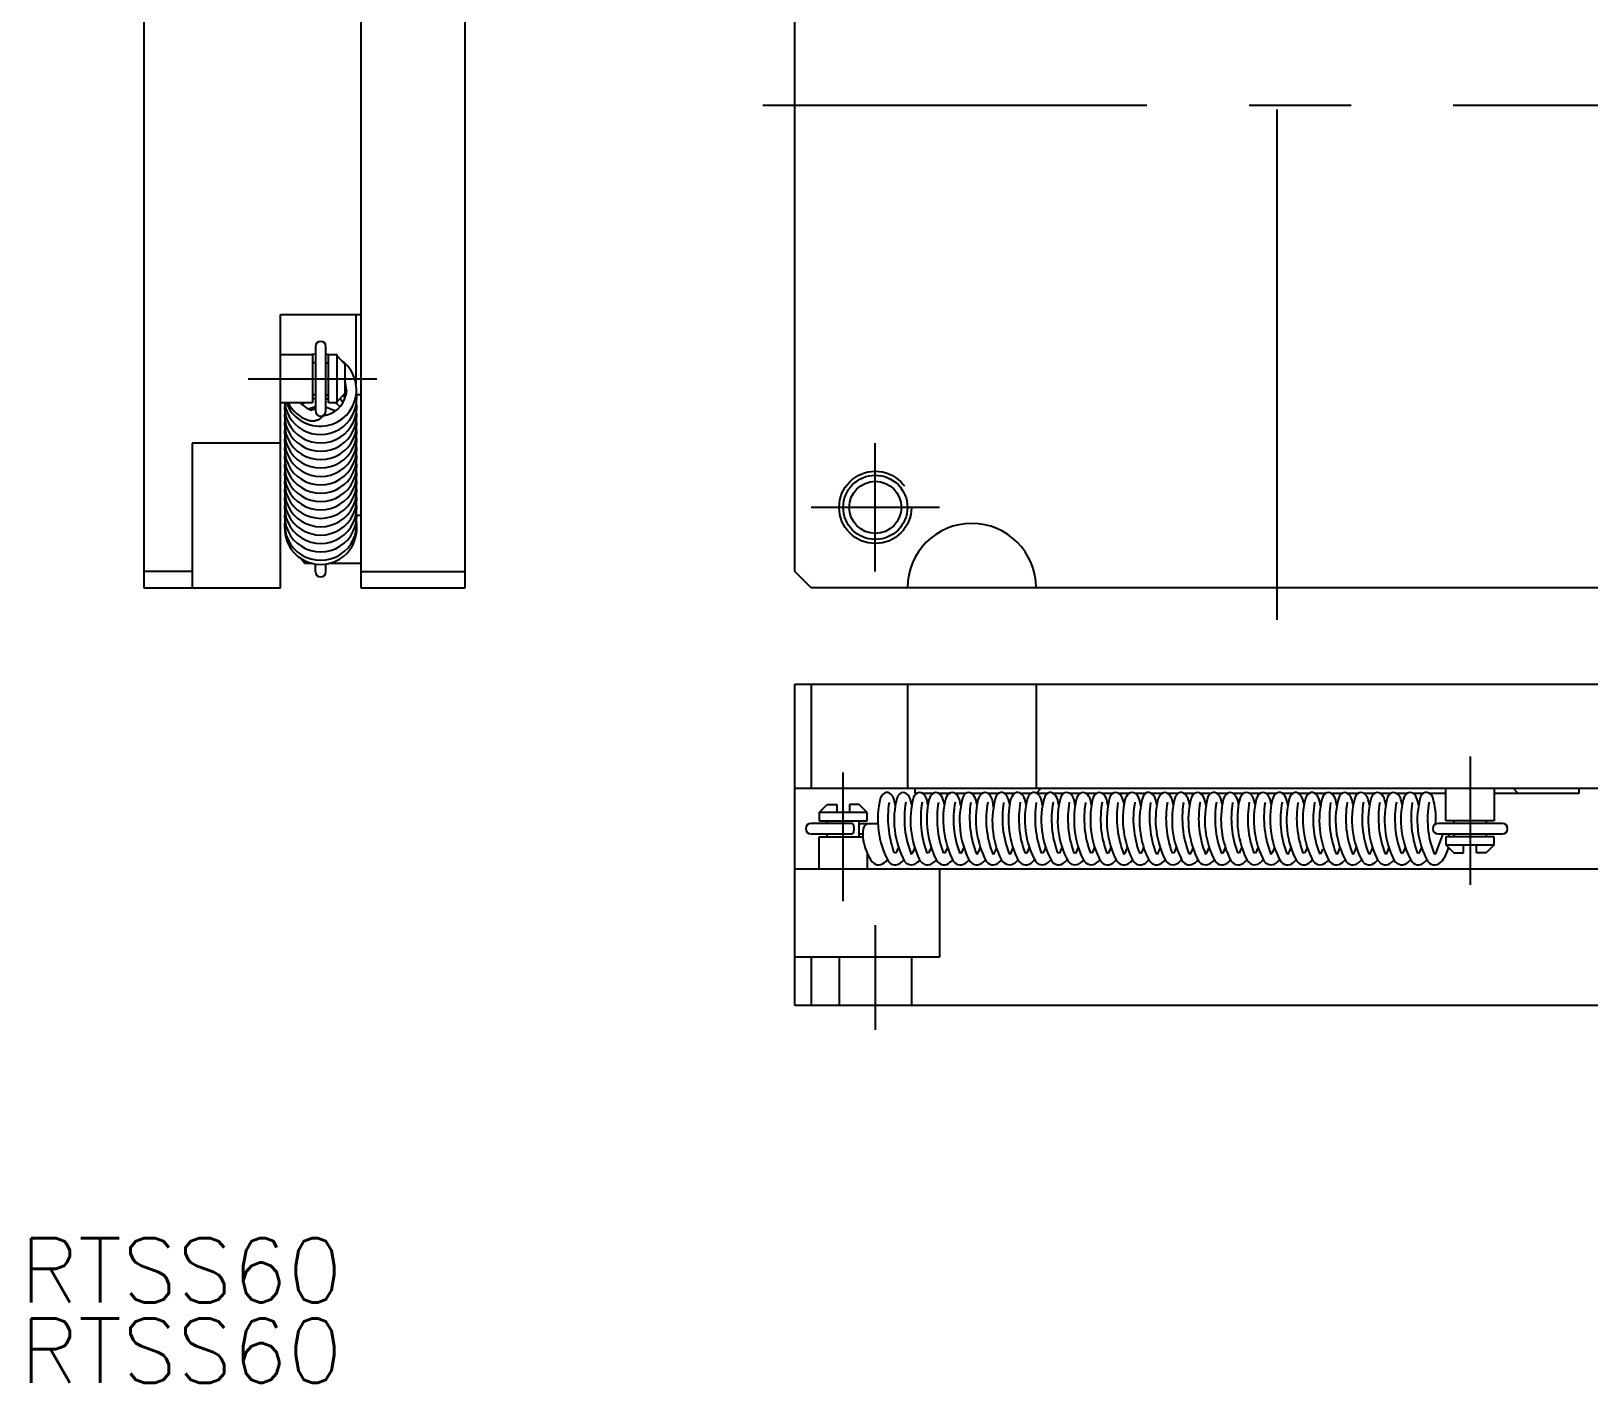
# Model space of a CAD drawing. Extents: x 1 to 277, y 0 to 162.
# Drawn here: x 0.7 to 97.6, y 0 to 84.1 of the extents above; entities that cross this region are included whole.
import ezdxf

# ---------------------------------------------------------------- set-up
doc = ezdxf.new("R2010")
doc.units = 0
doc.linetypes.add('CENTER', pattern=[50.8, 31.75, -6.35, 6.35, -6.35])
doc.linetypes.add('DASHED', pattern=[19.05, 12.7, -6.35])
doc.layers.get('0').update_dxf_attribs({"linetype": 'CONTINUOUS'})
doc.layers.add('CENTER', color=1, linetype='CENTER')
doc.styles.get("Standard").update_dxf_attribs({"font": 'txt.shx', "height": 3, "bigfont": 'bigfont.shx'})

# ---------------------------------------------------------------- blocks, each defined once
blk = doc.blocks.new('*U18')
at = {"color": 7, "linetype": 'CONTINUOUS'}
blk.add_text('RTSS60', height=4, dxfattribs=at).set_placement((0, 5))
blk = doc.blocks.new('*U19')
at = {"color": 7, "linetype": 'CONTINUOUS'}
blk.add_text('RTSS60', height=4, dxfattribs=at).set_placement((0, 0))

msp = doc.modelspace()

# ---------------------------------------------------------------- linework, layer by layer
at = {"color": 7, "linetype": 'CONTINUOUS'}
for p, q in [((7.693, 116.462), (7.693, 49.462)), ((21.193, 116.462), (21.193, 49.462)), ((48.204, 50.462), (48.204, 115.462)), ((27.693, 49.462), (27.693, 109.462)), ((16.193, 49.462), (16.193, 66.462)), ((16.193, 66.462), (21.193, 66.462)), ((20.893, 66.462), (20.893, 62.143)), ((16.193, 63.962), (18.193, 63.962)), ((18.191, 63.971), (18.148, 63.962)), ((18.371, 64), (18.191, 63.971)), ((18.193, 63.962), (18.193, 60.962)), ((18.372, 64.462), (18.372, 60.462)), ((19.022, 60.462), (19.022, 64.462)), ((19.193, 63.954), (19.022, 63.988)), ((19.193, 63.962), (19.693, 63.962)), ((19.193, 60.962), (19.193, 63.962)), ((19.693, 63.962), (19.693, 60.962)), ((18.372, 63.462), (18.193, 63.462)), ((19.022, 63.462), (19.193, 63.462)), ((19.693, 63.907), (20.193, 63.378)), ((20.193, 63.378), (20.193, 61.545)), ((18.372, 61.462), (18.193, 61.462)), ((18.193, 61.217), (18.372, 61.258)), ((19.022, 61.462), (19.193, 61.462)), ((19.022, 61.242), (19.194, 61.193)), ((20.193, 61.545), (19.693, 61.016)), ((19.904, 61.238), (20.088, 60.98)), ((20.112, 61.458), (20.208, 61.24)), ((20.193, 61.8), (20.274, 61.506)), ((20.288, 61.595), (20.262, 61.432)), ((20.288, 61.595), (20.262, 61.432)), ((20.297, 61.761), (20.288, 61.595)), ((20.297, 61.761), (20.288, 61.595)), ((21.193, 61.462), (20.905, 61.462)), ((18.193, 60.962), (16.193, 60.962)), ((17.55, 60.848), (17.683, 60.962)), ((17.92, 60.588), (18.371, 60.737)), ((18.337, 60.568), (18.129, 60.5)), ((18.372, 60.665), (18.337, 60.568)), ((18.766, 60.075), (18.795, 60.104)), ((18.766, 60.075), (18.795, 60.104)), ((18.795, 60.104), (18.822, 60.135)), ((18.795, 60.104), (18.822, 60.135)), ((18.822, 60.135), (18.848, 60.166)), ((18.822, 60.135), (18.848, 60.166)), ((18.848, 60.166), (18.859, 60.18)), ((18.848, 60.166), (18.859, 60.18)), ((18.913, 60.22), (19.029, 60.197)), ((19.022, 60.72), (19.613, 60.458)), ((19.693, 60.962), (19.193, 60.962)), ((19.638, 60.962), (19.673, 60.935)), ((19.645, 60.962), (19.902, 60.719)), ((17.922, 59.888), (17.962, 59.876)), ((17.962, 59.876), (18.002, 59.866)), ((18.002, 59.866), (18.042, 59.857)), ((18.042, 59.857), (18.082, 59.851)), ((18.082, 59.851), (18.123, 59.847)), ((18.123, 59.847), (18.164, 59.845)), ((18.164, 59.845), (18.205, 59.845)), ((18.164, 59.845), (18.205, 59.845)), ((18.205, 59.845), (18.246, 59.847)), ((18.205, 59.845), (18.246, 59.847)), ((18.246, 59.847), (18.288, 59.851)), ((18.246, 59.847), (18.288, 59.851)), ((18.288, 59.851), (18.328, 59.857)), ((18.288, 59.851), (18.328, 59.857)), ((18.328, 59.857), (18.369, 59.865)), ((18.328, 59.857), (18.369, 59.865)), ((18.369, 59.865), (18.409, 59.875)), ((18.369, 59.865), (18.409, 59.875)), ((18.409, 59.875), (18.449, 59.886)), ((18.409, 59.875), (18.449, 59.886)), ((18.449, 59.886), (18.488, 59.9)), ((18.449, 59.886), (18.488, 59.9)), ((18.488, 59.9), (18.526, 59.916)), ((18.488, 59.9), (18.526, 59.916)), ((18.526, 59.916), (18.563, 59.934)), ((18.526, 59.916), (18.563, 59.934)), ((18.563, 59.934), (18.6, 59.953)), ((18.563, 59.934), (18.6, 59.953)), ((18.6, 59.953), (18.635, 59.974)), ((18.6, 59.953), (18.635, 59.974)), ((18.635, 59.974), (18.67, 59.997)), ((18.635, 59.974), (18.67, 59.997)), ((18.67, 59.997), (18.703, 60.021)), ((18.67, 59.997), (18.703, 60.021)), ((18.703, 60.021), (18.735, 60.048)), ((18.703, 60.021), (18.735, 60.048)), ((18.735, 60.048), (18.766, 60.075)), ((18.735, 60.048), (18.766, 60.075)), ((16.193, 58.462), (10.693, 58.462)), ((10.693, 58.462), (10.693, 49.462)), ((16.193, 54.462), (16.193, 58.462)), ((21.193, 53.962), (20.946, 53.962)), ((10.693, 50.462), (7.693, 50.462)), ((17.693, 51.016), (17.499, 51.219)), ((17.693, 50.962), (17.693, 51.119)), ((18.193, 50.962), (17.693, 50.962)), ((18.372, 50.46), (18.372, 50.925)), ((19.022, 50.46), (19.022, 50.929)), ((21.193, 50.962), (19.197, 50.962)), ((21.193, 50.462), (27.693, 50.462)), ((49.204, 49.462), (48.204, 50.462)), ((7.693, 49.462), (16.193, 49.462)), ((21.193, 49.462), (27.693, 49.462)), ((107.204, 49.462), (49.204, 49.462)), ((48.204, 43.47), (108.204, 43.47)), ((48.204, 23.47), (48.204, 43.47)), ((49.204, 43.47), (49.204, 36.97)), ((55.204, 43.47), (55.204, 36.97)), ((63.204, 43.47), (63.204, 36.97)), ((108.204, 36.97), (48.204, 36.97)), ((55.687, 36.67), (55.687, 36.97)), ((63.504, 36.97), (63.222, 36.689)), ((88.704, 34.97), (88.704, 36.97)), ((91.704, 36.97), (91.704, 34.97)), ((93.204, 36.67), (92.904, 36.97)), ((96.966, 36.97), (96.966, 36.67)), ((49.704, 35.47), (50.204, 35.97)), ((50.204, 35.97), (50.804, 35.97)), ((50.804, 35.97), (50.804, 35.47)), ((52.204, 35.97), (51.604, 35.97)), ((51.604, 35.97), (51.604, 35.47)), ((52.704, 35.47), (52.204, 35.97)), ((53.585, 36.492), (53.533, 36.389)), ((53.666, 36.603), (53.585, 36.492)), ((53.766, 36.682), (53.666, 36.603)), ((53.876, 36.719), (53.766, 36.682)), ((53.977, 36.718), (53.876, 36.719)), ((54.092, 36.678), (53.977, 36.718)), ((54.193, 36.603), (54.092, 36.678)), ((54.268, 36.513), (54.193, 36.603)), ((54.334, 36.389), (54.268, 36.513)), ((54.372, 36.288), (54.334, 36.389)), ((54.405, 36.169), (54.372, 36.288)), ((54.451, 35.945), (54.405, 36.169)), ((54.629, 36.543), (54.553, 36.413)), ((54.729, 36.647), (54.629, 36.543)), ((54.818, 36.699), (54.729, 36.647)), ((54.92, 36.722), (54.818, 36.699)), ((55.021, 36.711), (54.92, 36.722)), ((55.128, 36.664), (55.021, 36.711)), ((55.229, 36.582), (55.128, 36.664)), ((55.315, 36.466), (55.229, 36.582)), ((55.368, 36.354), (55.315, 36.466)), ((55.403, 36.249), (55.368, 36.354)), ((55.434, 36.126), (55.403, 36.249)), ((55.472, 35.929), (55.434, 36.126)), ((55.65, 36.547), (55.58, 36.429)), ((55.744, 36.645), (55.65, 36.547)), ((55.788, 36.67), (55.687, 36.67)), ((55.843, 36.702), (55.744, 36.645)), ((55.952, 36.722), (55.843, 36.702)), ((56.067, 36.703), (55.952, 36.722)), ((56.176, 36.647), (56.067, 36.703)), ((56.802, 36.67), (56.131, 36.67)), ((56.266, 36.562), (56.176, 36.647)), ((56.325, 36.478), (56.266, 36.562)), ((56.59, 36.411), (56.538, 36.275)), ((56.642, 36.508), (56.59, 36.411)), ((56.719, 36.607), (56.642, 36.508)), ((56.82, 36.683), (56.719, 36.607)), ((56.953, 36.722), (56.82, 36.683)), ((57.066, 36.709), (56.953, 36.722)), ((57.16, 36.668), (57.066, 36.709)), ((57.822, 36.67), (57.154, 36.67)), ((57.255, 36.593), (57.16, 36.668)), ((57.328, 36.502), (57.255, 36.593)), ((57.39, 36.384), (57.328, 36.502)), ((57.435, 36.254), (57.39, 36.384)), ((57.466, 36.135), (57.435, 36.254)), ((57.5, 35.963), (57.466, 36.135)), ((57.641, 36.485), (57.582, 36.364)), ((57.701, 36.57), (57.641, 36.485)), ((57.779, 36.645), (57.701, 36.57)), ((57.876, 36.701), (57.779, 36.645)), ((57.978, 36.722), (57.876, 36.701)), ((58.086, 36.708), (57.978, 36.722)), ((58.196, 36.656), (58.086, 36.708)), ((58.838, 36.67), (58.167, 36.67)), ((58.292, 36.571), (58.196, 36.656)), ((58.36, 36.476), (58.292, 36.571)), ((58.408, 36.38), (58.36, 36.476)), ((58.456, 36.241), (58.408, 36.38)), ((58.488, 36.111), (58.456, 36.241)), ((58.528, 35.897), (58.488, 36.111)), ((58.721, 36.566), (58.664, 36.477)), ((58.818, 36.66), (58.721, 36.566)), ((58.915, 36.709), (58.818, 36.66)), ((59.024, 36.722), (58.915, 36.709)), ((59.13, 36.699), (59.024, 36.722)), ((59.236, 36.64), (59.13, 36.699)), ((59.858, 36.67), (59.182, 36.67)), ((59.314, 36.565), (59.236, 36.64)), ((59.383, 36.463), (59.314, 36.565)), ((59.639, 36.417), (59.582, 36.269)), ((59.707, 36.531), (59.639, 36.417)), ((59.784, 36.618), (59.707, 36.531)), ((59.88, 36.686), (59.784, 36.618)), ((59.999, 36.721), (59.88, 36.686)), ((60.114, 36.71), (59.999, 36.721)), ((60.22, 36.663), (60.114, 36.71)), ((60.872, 36.67), (60.203, 36.67)), ((60.315, 36.584), (60.22, 36.663)), ((60.398, 36.471), (60.315, 36.584)), ((60.803, 36.62), (60.719, 36.515)), ((60.897, 36.688), (60.803, 36.62)), ((61.004, 36.721), (60.897, 36.688)), ((61.117, 36.714), (61.004, 36.721)), ((61.214, 36.676), (61.117, 36.714)), ((61.301, 36.611), (61.214, 36.676)), ((61.89, 36.67), (61.221, 36.67)), ((61.378, 36.523), (61.301, 36.611)), ((61.447, 36.402), (61.378, 36.523)), ((61.494, 36.281), (61.447, 36.402)), ((61.532, 36.142), (61.494, 36.281)), ((61.563, 35.991), (61.532, 36.142)), ((61.696, 36.457), (61.621, 36.28)), ((61.767, 36.564), (61.696, 36.457)), ((61.871, 36.662), (61.767, 36.564)), ((61.986, 36.714), (61.871, 36.662)), ((62.092, 36.721), (61.986, 36.714)), ((62.194, 36.693), (62.092, 36.721)), ((62.3, 36.627), (62.194, 36.693)), ((62.906, 36.67), (62.23, 36.67)), ((62.38, 36.546), (62.3, 36.627)), ((62.44, 36.455), (62.38, 36.546)), ((62.503, 36.312), (62.44, 36.455)), ((62.545, 36.164), (62.503, 36.312)), ((62.587, 35.956), (62.545, 36.164)), ((62.74, 36.494), (62.676, 36.363)), ((62.801, 36.581), (62.74, 36.494)), ((62.887, 36.662), (62.801, 36.581)), ((63, 36.714), (62.887, 36.662)), ((63.101, 36.721), (63, 36.714)), ((63.203, 36.697), (63.101, 36.721)), ((63.293, 36.648), (63.203, 36.697)), ((63.919, 36.67), (63.252, 36.67)), ((63.386, 36.561), (63.293, 36.648)), ((63.45, 36.467), (63.386, 36.561)), ((63.497, 36.368), (63.45, 36.467)), ((63.538, 36.249), (63.497, 36.368)), ((63.572, 36.114), (63.538, 36.249)), ((63.609, 35.922), (63.572, 36.114)), ((63.827, 36.597), (63.742, 36.48)), ((63.929, 36.678), (63.827, 36.597)), ((64.035, 36.717), (63.929, 36.678)), ((64.152, 36.716), (64.035, 36.717)), ((64.269, 36.671), (64.152, 36.716)), ((64.259, 36.102), (64.256, 36.12)), ((64.357, 36.607), (64.269, 36.671)), ((64.94, 36.67), (64.271, 36.67)), ((64.433, 36.522), (64.357, 36.607)), ((64.501, 36.406), (64.433, 36.522)), ((64.553, 36.263), (64.501, 36.406)), ((64.587, 36.13), (64.553, 36.263)), ((64.627, 35.927), (64.587, 36.13)), ((64.817, 36.565), (64.747, 36.455)), ((64.904, 36.651), (64.817, 36.565)), ((65.002, 36.704), (64.904, 36.651)), ((65.102, 36.722), (65.002, 36.704)), ((65.206, 36.708), (65.102, 36.722)), ((65.317, 36.655), (65.206, 36.708)), ((65.961, 36.67), (65.285, 36.67)), ((65.414, 36.569), (65.317, 36.655)), ((65.487, 36.464), (65.414, 36.569)), ((65.803, 36.52), (65.748, 36.42)), ((65.896, 36.629), (65.803, 36.52)), ((66.006, 36.699), (65.896, 36.629)), ((66.113, 36.722), (66.006, 36.699)), ((66.227, 36.706), (66.113, 36.722)), ((66.329, 36.658), (66.227, 36.706)), ((66.979, 36.67), (66.303, 36.67)), ((66.415, 36.588), (66.329, 36.658)), ((66.495, 36.483), (66.415, 36.588)), ((66.542, 36.389), (66.495, 36.483)), ((66.581, 36.281), (66.542, 36.389)), ((66.612, 36.169), (66.581, 36.281)), ((66.658, 35.942), (66.612, 36.169)), ((66.823, 36.53), (66.764, 36.427)), ((66.904, 36.622), (66.823, 36.53)), ((67.02, 36.697), (66.904, 36.622)), ((67.118, 36.721), (67.02, 36.697)), ((67.239, 36.708), (67.118, 36.721)), ((67.344, 36.66), (67.239, 36.708)), ((67.994, 36.67), (67.322, 36.67)), ((67.434, 36.585), (67.344, 36.66)), ((67.496, 36.506), (67.434, 36.585)), ((67.562, 36.379), (67.496, 36.506)), ((67.6, 36.274), (67.562, 36.379)), ((67.637, 36.134), (67.6, 36.274)), ((67.681, 35.907), (67.637, 36.134)), ((67.876, 36.566), (67.804, 36.45)), ((67.947, 36.642), (67.876, 36.566)), ((68.04, 36.698), (67.947, 36.642)), ((68.14, 36.722), (68.04, 36.698)), ((68.249, 36.71), (68.14, 36.722)), ((68.344, 36.67), (68.249, 36.71)), ((69.014, 36.67), (68.344, 36.67)), ((68.443, 36.593), (68.344, 36.67)), ((68.514, 36.502), (68.443, 36.593)), ((68.569, 36.4), (68.514, 36.502)), ((68.612, 36.286), (68.569, 36.4)), ((68.647, 36.163), (68.612, 36.286)), ((68.683, 35.99), (68.647, 36.163)), ((68.777, 36.382), (68.737, 36.272)), ((68.824, 36.475), (68.777, 36.382)), ((68.891, 36.57), (68.824, 36.475)), ((68.964, 36.641), (68.891, 36.57)), ((69.063, 36.699), (68.964, 36.641)), ((69.185, 36.721), (69.063, 36.699)), ((69.286, 36.704), (69.185, 36.721)), ((69.382, 36.658), (69.286, 36.704)), ((70.022, 36.67), (69.356, 36.67)), ((69.466, 36.588), (69.382, 36.658)), ((69.541, 36.49), (69.466, 36.588)), ((69.592, 36.39), (69.541, 36.49)), ((69.635, 36.273), (69.592, 36.39)), ((69.673, 36.128), (69.635, 36.273)), ((69.719, 35.891), (69.673, 36.128)), ((69.935, 36.598), (69.864, 36.5)), ((70.029, 36.676), (69.935, 36.598)), ((70.125, 36.715), (70.029, 36.676)), ((70.237, 36.719), (70.125, 36.715)), ((70.336, 36.691), (70.237, 36.719)), ((70.434, 36.63), (70.336, 36.691)), ((71.048, 36.67), (70.37, 36.67)), ((70.518, 36.543), (70.434, 36.63)), ((70.587, 36.432), (70.518, 36.543)), ((70.635, 36.317), (70.587, 36.432)), ((70.675, 36.185), (70.635, 36.317)), ((70.719, 35.982), (70.675, 36.185)), ((70.835, 36.43), (70.785, 36.31)), ((70.91, 36.551), (70.835, 36.43)), ((71.004, 36.646), (70.91, 36.551)), ((71.115, 36.707), (71.004, 36.646)), ((71.238, 36.721), (71.115, 36.707)), ((71.34, 36.696), (71.238, 36.721)), ((71.433, 36.643), (71.34, 36.696)), ((72.057, 36.67), (71.386, 36.67)), ((71.518, 36.565), (71.433, 36.643)), ((71.595, 36.453), (71.518, 36.565)), ((71.645, 36.345), (71.595, 36.453)), ((71.68, 36.237), (71.645, 36.345)), ((71.709, 36.119), (71.68, 36.237)), ((71.742, 35.946), (71.709, 36.119)), ((71.905, 36.513), (71.838, 36.383)), ((71.976, 36.605), (71.905, 36.513)), ((72.064, 36.676), (71.976, 36.605)), ((72.16, 36.715), (72.064, 36.676)), ((72.276, 36.719), (72.16, 36.715)), ((72.387, 36.684), (72.276, 36.719)), ((72.371, 36.049), (72.367, 36.098)), ((72.479, 36.623), (72.387, 36.684)), ((73.072, 36.67), (72.408, 36.67)), ((72.549, 36.549), (72.479, 36.623)), ((72.615, 36.446), (72.549, 36.549)), ((72.89, 36.469), (72.845, 36.378)), ((72.966, 36.58), (72.89, 36.469)), ((73.066, 36.667), (72.966, 36.58)), ((73.169, 36.713), (73.066, 36.667)), ((73.284, 36.719), (73.169, 36.713)), ((73.384, 36.691), (73.284, 36.719)), ((73.485, 36.629), (73.384, 36.691)), ((74.093, 36.67), (73.418, 36.67)), ((73.557, 36.559), (73.485, 36.629)), ((73.626, 36.46), (73.557, 36.559)), ((73.691, 36.312), (73.626, 36.46)), ((73.734, 36.161), (73.691, 36.312)), ((73.78, 35.934), (73.734, 36.161)), ((73.964, 36.556), (73.896, 36.446)), ((74.039, 36.635), (73.964, 36.556)), ((74.124, 36.69), (74.039, 36.635)), ((74.231, 36.721), (74.124, 36.69)), ((74.334, 36.715), (74.231, 36.721)), ((74.433, 36.678), (74.334, 36.715)), ((74.532, 36.607), (74.433, 36.678)), ((75.111, 36.67), (74.444, 36.67)), ((74.602, 36.526), (74.532, 36.607)), ((74.673, 36.398), (74.602, 36.526)), ((74.715, 36.287), (74.673, 36.398)), ((74.751, 36.153), (74.715, 36.287)), ((74.788, 35.973), (74.751, 36.153)), ((74.903, 36.423), (74.853, 36.298)), ((74.959, 36.523), (74.903, 36.423)), ((75.042, 36.622), (74.959, 36.523)), ((75.134, 36.687), (75.042, 36.622)), ((75.24, 36.72), (75.134, 36.687)), ((75.356, 36.713), (75.24, 36.72)), ((75.455, 36.675), (75.356, 36.713)), ((75.538, 36.617), (75.455, 36.675)), ((76.129, 36.67), (75.462, 36.67)), ((75.619, 36.527), (75.538, 36.617)), ((75.682, 36.42), (75.619, 36.527)), ((75.728, 36.302), (75.682, 36.42)), ((75.768, 36.158), (75.728, 36.302)), ((75.806, 35.975), (75.768, 36.158)), ((75.927, 36.447), (75.881, 36.339)), ((76.006, 36.567), (75.927, 36.447)), ((76.096, 36.653), (76.006, 36.567)), ((76.188, 36.702), (76.096, 36.653)), ((76.289, 36.722), (76.188, 36.702)), ((76.404, 36.705), (76.289, 36.722)), ((76.505, 36.656), (76.404, 36.705)), ((77.151, 36.67), (76.475, 36.67)), ((76.589, 36.585), (76.505, 36.656)), ((76.66, 36.489), (76.589, 36.585)), ((76.724, 36.36), (76.66, 36.489)), ((76.761, 36.251), (76.724, 36.36)), ((76.793, 36.123), (76.761, 36.251)), ((76.826, 35.951), (76.793, 36.123)), ((76.959, 36.453), (76.901, 36.318)), ((77.025, 36.56), (76.959, 36.453)), ((77.097, 36.638), (77.025, 36.56)), ((77.205, 36.702), (77.097, 36.638)), ((77.317, 36.723), (77.205, 36.702)), ((77.418, 36.706), (77.317, 36.723)), ((77.521, 36.656), (77.418, 36.706)), ((78.167, 36.67), (77.492, 36.67)), ((77.605, 36.585), (77.521, 36.656)), ((77.688, 36.468), (77.605, 36.585)), ((77.947, 36.417), (77.904, 36.31)), ((78.005, 36.518), (77.947, 36.417)), ((78.087, 36.614), (78.005, 36.518)), ((78.19, 36.687), (78.087, 36.614)), ((78.287, 36.718), (78.19, 36.687)), ((78.406, 36.714), (78.287, 36.718)), ((78.509, 36.674), (78.406, 36.714)), ((78.611, 36.597), (78.509, 36.674)), ((79.18, 36.67), (78.514, 36.67)), ((78.681, 36.511), (78.611, 36.597)), ((78.736, 36.412), (78.681, 36.511)), ((78.781, 36.297), (78.736, 36.412)), ((78.82, 36.159), (78.781, 36.297)), ((78.865, 35.932), (78.82, 36.159)), ((79.021, 36.505), (78.967, 36.402)), ((79.098, 36.607), (79.021, 36.505)), ((79.198, 36.684), (79.098, 36.607)), ((79.304, 36.72), (79.198, 36.684)), ((79.41, 36.717), (79.304, 36.72)), ((79.52, 36.676), (79.41, 36.717)), ((79.604, 36.616), (79.52, 36.676)), ((80.195, 36.67), (79.529, 36.67)), ((79.686, 36.523), (79.604, 36.616)), ((79.742, 36.429), (79.686, 36.523)), ((79.797, 36.297), (79.742, 36.429)), ((79.84, 36.142), (79.797, 36.297)), ((79.876, 35.964), (79.84, 36.142)), ((80.007, 36.463), (79.962, 36.372)), ((80.088, 36.579), (80.007, 36.463)), ((80.188, 36.667), (80.088, 36.579)), ((80.297, 36.715), (80.188, 36.667)), ((80.421, 36.718), (80.297, 36.715)), ((80.521, 36.684), (80.421, 36.718)), ((80.619, 36.618), (80.521, 36.684)), ((81.21, 36.67), (80.542, 36.67)), ((80.696, 36.536), (80.619, 36.618)), ((80.759, 36.436), (80.696, 36.536)), ((80.818, 36.292), (80.759, 36.436)), ((80.859, 36.14), (80.818, 36.292)), ((80.905, 35.903), (80.859, 36.14)), ((81.106, 36.577), (81.036, 36.474)), ((81.202, 36.666), (81.106, 36.577)), ((81.294, 36.71), (81.202, 36.666)), ((81.41, 36.722), (81.294, 36.71)), ((81.517, 36.695), (81.41, 36.722)), ((81.608, 36.643), (81.517, 36.695)), ((82.226, 36.67), (81.56, 36.67)), ((81.686, 36.571), (81.608, 36.643)), ((81.757, 36.468), (81.686, 36.571)), ((81.805, 36.369), (81.757, 36.468)), ((81.846, 36.25), (81.805, 36.369)), ((81.878, 36.125), (81.846, 36.25)), ((81.921, 35.9), (81.878, 36.125)), ((82.142, 36.603), (82.073, 36.517)), ((82.219, 36.667), (82.142, 36.603)), ((82.323, 36.713), (82.219, 36.667)), ((82.437, 36.72), (82.323, 36.713)), ((82.538, 36.691), (82.437, 36.72)), ((82.64, 36.628), (82.538, 36.691)), ((83.25, 36.67), (82.572, 36.67)), ((82.712, 36.558), (82.64, 36.628)), ((82.781, 36.458), (82.712, 36.558)), ((82.834, 36.345), (82.781, 36.458)), ((82.868, 36.239), (82.834, 36.345)), ((82.895, 36.131), (82.868, 36.239)), ((82.934, 35.931), (82.895, 36.131)), ((83.121, 36.559), (83.052, 36.449)), ((83.196, 36.637), (83.121, 36.559)), ((83.3, 36.7), (83.196, 36.637)), ((83.407, 36.722), (83.3, 36.7)), ((83.513, 36.708), (83.407, 36.722)), ((83.613, 36.663), (83.513, 36.708)), ((84.264, 36.67), (83.597, 36.67)), ((83.707, 36.585), (83.613, 36.663)), ((83.776, 36.496), (83.707, 36.585)), ((83.838, 36.372), (83.776, 36.496)), ((83.875, 36.269), (83.838, 36.372)), ((83.907, 36.145), (83.875, 36.269)), ((83.948, 35.937), (83.907, 36.145)), ((84.108, 36.515), (84.046, 36.399)), ((84.195, 36.621), (84.108, 36.515)), ((84.288, 36.687), (84.195, 36.621)), ((84.418, 36.722), (84.288, 36.687)), ((84.533, 36.707), (84.418, 36.722)), ((84.64, 36.656), (84.533, 36.707)), ((85.282, 36.67), (84.61, 36.67)), ((84.738, 36.571), (84.64, 36.656)), ((84.805, 36.478), (84.738, 36.571)), ((84.852, 36.383), (84.805, 36.478)), ((84.889, 36.282), (84.852, 36.383)), ((84.919, 36.171), (84.889, 36.282)), ((84.966, 35.942), (84.919, 36.171)), ((85.138, 36.538), (85.07, 36.424)), ((85.232, 36.639), (85.138, 36.538)), ((85.319, 36.693), (85.232, 36.639)), ((85.424, 36.721), (85.319, 36.693)), ((85.535, 36.712), (85.424, 36.721)), ((85.635, 36.67), (85.535, 36.712)), ((86.305, 36.67), (85.635, 36.67)), ((85.733, 36.594), (85.635, 36.67)), ((85.802, 36.509), (85.733, 36.594)), ((85.869, 36.382), (85.802, 36.509)), ((85.906, 36.279), (85.869, 36.382)), ((85.939, 36.157), (85.906, 36.279)), ((85.979, 35.956), (85.939, 36.157)), ((86.112, 36.45), (86.054, 36.314)), ((86.178, 36.558), (86.112, 36.45)), ((86.25, 36.637), (86.178, 36.558)), ((86.359, 36.703), (86.25, 36.637)), ((86.472, 36.722), (86.359, 36.703)), ((86.574, 36.705), (86.472, 36.722)), ((86.678, 36.654), (86.574, 36.705)), ((87.314, 36.67), (86.645, 36.67)), ((86.761, 36.582), (86.678, 36.654)), ((86.826, 36.497), (86.761, 36.582)), ((86.879, 36.394), (86.826, 36.497)), ((86.92, 36.287), (86.879, 36.394)), ((86.954, 36.165), (86.92, 36.287)), ((87.003, 35.931), (86.954, 36.165)), ((87.209, 36.582), (87.129, 36.47)), ((87.317, 36.672), (87.209, 36.582)), ((87.419, 36.714), (87.317, 36.672)), ((87.534, 36.718), (87.419, 36.714)), ((87.637, 36.687), (87.534, 36.718)), ((87.742, 36.618), (87.637, 36.687)), ((88.704, 36.67), (87.662, 36.67)), ((87.823, 36.529), (87.742, 36.618)), ((87.879, 36.436), (87.823, 36.529)), ((96.966, 36.67), (91.704, 36.67)), ((52.704, 35.47), (49.704, 35.47)), ((49.704, 35.47), (49.704, 34.97)), ((49.704, 34.97), (52.704, 34.97)), ((50.204, 34.803), (50.204, 34.97)), ((52.204, 33.97), (52.204, 34.97)), ((52.704, 34.97), (52.704, 35.47)), ((91.704, 34.97), (88.704, 34.97)), ((89.204, 34.97), (89.204, 34.798)), ((91.204, 34.97), (91.204, 34.798)), ((51.785, 34.798), (49.204, 34.798)), ((49.204, 34.148), (51.785, 34.148)), ((49.704, 31.97), (49.704, 33.97)), ((49.704, 33.97), (52.442, 33.97)), ((50.204, 33.97), (50.204, 34.153)), ((51.77, 34.798), (51.778, 34.797)), ((51.778, 34.149), (51.77, 34.148)), ((51.778, 34.797), (51.785, 34.794)), ((51.785, 34.152), (51.778, 34.149)), ((51.785, 34.794), (51.792, 34.789)), ((51.792, 34.157), (51.785, 34.152)), ((51.792, 34.789), (51.799, 34.782)), ((51.799, 34.164), (51.792, 34.157)), ((51.799, 34.782), (51.806, 34.774)), ((51.806, 34.173), (51.799, 34.164)), ((51.806, 34.774), (51.812, 34.763)), ((51.812, 34.184), (51.806, 34.173)), ((51.812, 34.763), (51.818, 34.75)), ((51.818, 34.196), (51.812, 34.184)), ((51.818, 34.75), (51.824, 34.736)), ((51.824, 34.21), (51.818, 34.196)), ((51.824, 34.736), (51.83, 34.72)), ((51.83, 34.226), (51.824, 34.21)), ((51.83, 34.72), (51.835, 34.703)), ((51.835, 34.243), (51.83, 34.226)), ((51.835, 34.703), (51.84, 34.684)), ((51.84, 34.262), (51.835, 34.243)), ((51.84, 34.684), (51.845, 34.664)), ((51.845, 34.282), (51.84, 34.262)), ((51.845, 34.664), (51.849, 34.643)), ((51.849, 34.303), (51.845, 34.282)), ((51.849, 34.643), (51.852, 34.621)), ((51.852, 34.326), (51.849, 34.303)), ((51.852, 34.621), (51.855, 34.598)), ((51.855, 34.349), (51.852, 34.326)), ((51.855, 34.598), (51.858, 34.574)), ((51.858, 34.373), (51.855, 34.349)), ((51.858, 34.574), (51.86, 34.549)), ((51.86, 34.397), (51.858, 34.373)), ((51.86, 34.549), (51.861, 34.524)), ((51.861, 34.422), (51.86, 34.397)), ((51.861, 34.524), (51.862, 34.499)), ((51.862, 34.448), (51.861, 34.422)), ((51.862, 34.499), (51.862, 34.473)), ((51.862, 34.473), (51.862, 34.448)), ((52.204, 34.798), (53.359, 34.798)), ((52.204, 34.148), (52.438, 34.148)), ((52.494, 34.572), (52.454, 34.458)), ((52.548, 34.658), (52.494, 34.572)), ((52.628, 34.733), (52.548, 34.658)), ((52.727, 34.782), (52.628, 34.733)), ((52.836, 34.798), (52.727, 34.782)), ((88.518, 34.148), (88.122, 33.088)), ((92.217, 34.798), (88.217, 34.798)), ((88.217, 34.148), (92.217, 34.148)), ((91.704, 33.97), (88.704, 33.97)), ((88.704, 33.97), (88.704, 33.47)), ((89.204, 34.148), (89.204, 33.97)), ((91.204, 34.148), (91.204, 33.97)), ((91.704, 33.47), (91.704, 33.97)), ((54.474, 32.944), (54.367, 32.994)), ((54.526, 33.04), (54.474, 32.944)), ((54.571, 33.143), (54.526, 33.04)), ((54.64, 33.329), (54.571, 33.143)), ((55.501, 32.955), (55.444, 32.871)), ((55.55, 33.053), (55.501, 32.955)), ((55.591, 33.15), (55.55, 33.053)), ((55.649, 33.31), (55.591, 33.15)), ((56.516, 32.958), (56.413, 32.971)), ((56.563, 33.048), (56.516, 32.958)), ((56.61, 33.156), (56.563, 33.048)), ((56.671, 33.321), (56.61, 33.156)), ((57.529, 32.944), (57.423, 32.981)), ((57.58, 33.043), (57.529, 32.944)), ((57.624, 33.148), (57.58, 33.043)), ((57.69, 33.327), (57.624, 33.148)), ((58.533, 32.929), (58.438, 32.985)), ((58.59, 33.032), (58.533, 32.929)), ((58.634, 33.131), (58.59, 33.032)), ((58.707, 33.324), (58.634, 33.131)), ((59.569, 32.954), (59.512, 32.87)), ((59.619, 33.051), (59.569, 32.954)), ((59.662, 33.154), (59.619, 33.051)), ((59.727, 33.334), (59.662, 33.154)), ((60.554, 32.873), (60.485, 32.961)), ((60.608, 32.972), (60.554, 32.873)), ((60.66, 33.088), (60.608, 32.972)), ((60.736, 33.291), (60.66, 33.088)), ((61.575, 32.872), (61.509, 32.955)), ((61.629, 32.971), (61.575, 32.872)), ((61.681, 33.087), (61.629, 32.971)), ((61.761, 33.301), (61.681, 33.087)), ((62.62, 32.953), (62.518, 32.959)), ((62.665, 33.043), (62.62, 32.953)), ((62.713, 33.158), (62.665, 33.043)), ((62.776, 33.33), (62.713, 33.158)), ((63.626, 32.942), (63.53, 32.977)), ((63.682, 33.044), (63.626, 32.942)), ((63.725, 33.142), (63.682, 33.044)), ((63.797, 33.335), (63.725, 33.142)), ((64.653, 32.952), (64.542, 32.979)), ((64.705, 33.055), (64.653, 32.952)), ((64.746, 33.152), (64.705, 33.055)), ((64.812, 33.333), (64.746, 33.152)), ((65.651, 32.927), (65.563, 32.978)), ((65.705, 33.022), (65.651, 32.927)), ((65.75, 33.122), (65.705, 33.022)), ((65.827, 33.325), (65.75, 33.122)), ((66.683, 32.945), (66.576, 32.982)), ((66.734, 33.044), (66.683, 32.945)), ((66.779, 33.149), (66.734, 33.044)), ((66.844, 33.327), (66.779, 33.149)), ((67.686, 32.928), (67.589, 32.99)), ((67.74, 33.026), (67.686, 32.928)), ((67.79, 33.135), (67.74, 33.026)), ((67.86, 33.321), (67.79, 33.135)), ((68.722, 32.954), (68.665, 32.87)), ((68.772, 33.051), (68.722, 32.954)), ((68.816, 33.154), (68.772, 33.051)), ((68.879, 33.327), (68.816, 33.154)), ((69.727, 32.935), (69.633, 32.971)), ((69.78, 33.036), (69.727, 32.935)), ((69.827, 33.143), (69.78, 33.036)), ((69.892, 33.317), (69.827, 33.143)), ((70.729, 32.872), (70.663, 32.956)), ((70.783, 32.97), (70.729, 32.872)), ((70.835, 33.087), (70.783, 32.97)), ((70.919, 33.311), (70.835, 33.087)), ((71.773, 32.952), (71.666, 32.967)), ((71.818, 33.042), (71.773, 32.952)), ((71.867, 33.156), (71.818, 33.042)), ((71.929, 33.327), (71.867, 33.156)), ((72.764, 32.872), (72.693, 32.962)), ((72.82, 32.956), (72.763, 32.872)), ((72.869, 33.055), (72.82, 32.956)), ((72.91, 33.152), (72.869, 33.055)), ((72.96, 33.29), (72.91, 33.152)), ((73.81, 32.956), (73.753, 32.872)), ((73.859, 33.055), (73.81, 32.956)), ((73.899, 33.152), (73.859, 33.055)), ((73.966, 33.334), (73.899, 33.152)), ((74.811, 32.937), (74.715, 32.982)), ((74.86, 33.026), (74.811, 32.937)), ((74.906, 33.127), (74.86, 33.026)), ((74.978, 33.317), (74.906, 33.127)), ((75.838, 32.945), (75.731, 32.981)), ((75.889, 33.045), (75.838, 32.945)), ((75.933, 33.15), (75.889, 33.045)), ((75.998, 33.326), (75.933, 33.15)), ((76.85, 32.943), (76.751, 32.977)), ((76.899, 33.036), (76.85, 32.943)), ((76.946, 33.141), (76.899, 33.036)), ((77.017, 33.329), (76.946, 33.141)), ((77.877, 32.955), (77.82, 32.87)), ((77.927, 33.053), (77.877, 32.955)), ((77.97, 33.156), (77.927, 33.053)), ((78.034, 33.33), (77.97, 33.156)), ((78.861, 32.873), (78.792, 32.963)), ((78.916, 32.972), (78.861, 32.873)), ((78.968, 33.088), (78.916, 32.972)), ((79.052, 33.314), (78.968, 33.088)), ((79.906, 32.949), (79.805, 32.976)), ((79.955, 33.042), (79.906, 32.949)), ((79.999, 33.142), (79.955, 33.042)), ((80.067, 33.326), (79.999, 33.142)), ((80.883, 32.883), (80.822, 32.964)), ((80.937, 32.981), (80.883, 32.883)), ((80.989, 33.098), (80.937, 32.981)), ((81.03, 33.207), (80.989, 33.098)), ((81.917, 32.872), (81.848, 32.959)), ((81.971, 32.97), (81.917, 32.872)), ((82.023, 33.087), (81.971, 32.97)), ((82.109, 33.316), (82.023, 33.087)), ((82.965, 32.96), (82.906, 32.871)), ((83.015, 33.06), (82.965, 32.96)), ((83.056, 33.158), (83.015, 33.06)), ((83.12, 33.334), (83.056, 33.158)), ((83.941, 32.875), (83.882, 32.959)), ((83.996, 32.974), (83.941, 32.875)), ((84.048, 33.09), (83.996, 32.974)), ((84.132, 33.315), (84.048, 33.09)), ((84.967, 32.873), (84.899, 32.956)), ((85.021, 32.971), (84.967, 32.873)), ((85.073, 33.087), (85.021, 32.971)), ((85.153, 33.301), (85.073, 33.087)), ((85.995, 32.928), (85.895, 32.995)), ((86.049, 33.027), (85.995, 32.928)), ((86.101, 33.143), (86.049, 33.027)), ((86.171, 33.33), (86.101, 33.143)), ((87.012, 32.923), (86.917, 32.988)), ((87.069, 33.027), (87.012, 32.923)), ((87.111, 33.122), (87.069, 33.027)), ((87.185, 33.322), (87.111, 33.122)), ((88.016, 32.874), (87.948, 32.959)), ((88.07, 32.972), (88.016, 32.874)), ((88.122, 33.088), (88.07, 32.972)), ((88.704, 33.47), (89.204, 32.97)), ((88.704, 33.47), (91.704, 33.47)), ((89.204, 32.97), (89.804, 32.97)), ((89.804, 32.97), (89.804, 33.47)), ((90.604, 32.97), (90.604, 33.47)), ((91.204, 32.97), (90.604, 32.97)), ((91.704, 33.47), (91.204, 32.97)), ((52.704, 32.94), (52.704, 31.97)), ((52.919, 32.522), (53.016, 32.41)), ((53.016, 32.41), (53.112, 32.327)), ((53.112, 32.327), (53.209, 32.27)), ((53.209, 32.27), (53.317, 32.234)), ((53.317, 32.234), (53.43, 32.225)), ((53.43, 32.225), (53.543, 32.242)), ((53.543, 32.242), (53.647, 32.281)), ((53.647, 32.281), (53.758, 32.35)), ((53.758, 32.35), (53.849, 32.43)), ((53.849, 32.43), (53.929, 32.52)), ((54.047, 32.389), (54.154, 32.307)), ((54.154, 32.307), (54.27, 32.251)), ((54.27, 32.251), (54.373, 32.227)), ((54.373, 32.227), (54.485, 32.228)), ((54.485, 32.228), (54.624, 32.263)), ((54.624, 32.263), (54.748, 32.329)), ((54.748, 32.329), (54.833, 32.395)), ((54.833, 32.395), (54.906, 32.469)), ((54.906, 32.469), (54.948, 32.52)), ((55.026, 32.428), (55.133, 32.334)), ((55.133, 32.334), (55.226, 32.277)), ((55.226, 32.277), (55.339, 32.236)), ((55.339, 32.236), (55.459, 32.224)), ((55.459, 32.224), (55.559, 32.237)), ((55.559, 32.237), (55.666, 32.274)), ((55.666, 32.274), (55.778, 32.339)), ((55.778, 32.339), (55.869, 32.415)), ((55.869, 32.415), (55.955, 32.509)), ((55.955, 32.509), (55.963, 32.52)), ((55.959, 32.524), (56.042, 32.428)), ((56.042, 32.428), (56.126, 32.351)), ((56.126, 32.351), (56.249, 32.274)), ((56.249, 32.274), (56.38, 32.231)), ((56.38, 32.231), (56.481, 32.224)), ((56.481, 32.224), (56.587, 32.24)), ((56.587, 32.24), (56.708, 32.286)), ((56.708, 32.286), (56.828, 32.364)), ((56.828, 32.364), (56.914, 32.441)), ((56.914, 32.441), (56.982, 32.519)), ((57.022, 32.469), (57.098, 32.39)), ((57.098, 32.39), (57.212, 32.303)), ((57.212, 32.303), (57.32, 32.252)), ((57.32, 32.252), (57.429, 32.227)), ((57.429, 32.227), (57.543, 32.228)), ((57.543, 32.228), (57.647, 32.253)), ((57.647, 32.253), (57.757, 32.304)), ((57.757, 32.304), (57.87, 32.385)), ((57.87, 32.385), (57.944, 32.458)), ((57.944, 32.458), (57.998, 32.52)), ((58.053, 32.453), (58.135, 32.372)), ((58.135, 32.372), (58.221, 32.309)), ((58.221, 32.309), (58.338, 32.252)), ((58.338, 32.252), (58.452, 32.226)), ((58.452, 32.226), (58.568, 32.229)), ((58.568, 32.229), (58.686, 32.261)), ((58.686, 32.261), (58.816, 32.33)), ((58.816, 32.33), (58.904, 32.399)), ((58.904, 32.399), (58.992, 32.49)), ((58.992, 32.49), (59.015, 32.518)), ((59.087, 32.433), (59.163, 32.362)), ((59.163, 32.362), (59.276, 32.286)), ((59.276, 32.286), (59.376, 32.245)), ((59.376, 32.245), (59.481, 32.225)), ((59.481, 32.225), (59.589, 32.23)), ((59.589, 32.23), (59.704, 32.261)), ((59.704, 32.261), (59.83, 32.328)), ((59.83, 32.328), (59.911, 32.391)), ((59.911, 32.391), (59.989, 32.469)), ((59.989, 32.469), (60.032, 32.521)), ((60.12, 32.418), (60.225, 32.329)), ((60.225, 32.329), (60.318, 32.274)), ((60.318, 32.274), (60.447, 32.232)), ((60.447, 32.232), (60.555, 32.225)), ((60.555, 32.225), (60.666, 32.243)), ((60.666, 32.243), (60.777, 32.286)), ((60.777, 32.286), (60.898, 32.366)), ((60.898, 32.366), (60.991, 32.452)), ((60.991, 32.452), (61.048, 32.519)), ((61.045, 32.523), (61.125, 32.429)), ((61.125, 32.429), (61.22, 32.344)), ((61.22, 32.344), (61.323, 32.28)), ((61.323, 32.28), (61.448, 32.235)), ((61.448, 32.235), (61.555, 32.224)), ((61.555, 32.224), (61.669, 32.239)), ((61.669, 32.239), (61.784, 32.281)), ((61.784, 32.281), (61.903, 32.355)), ((61.903, 32.355), (62.015, 32.458)), ((62.015, 32.458), (62.068, 32.52)), ((62.117, 32.46), (62.216, 32.362)), ((62.216, 32.362), (62.312, 32.295)), ((62.312, 32.295), (62.432, 32.243)), ((62.432, 32.243), (62.541, 32.225)), ((62.541, 32.225), (62.653, 32.232)), ((62.653, 32.232), (62.78, 32.271)), ((62.78, 32.271), (62.893, 32.336)), ((62.893, 32.336), (63.012, 32.439)), ((63.012, 32.439), (63.082, 32.52)), ((63.185, 32.403), (63.262, 32.338)), ((63.262, 32.338), (63.366, 32.275)), ((63.366, 32.275), (63.479, 32.236)), ((63.479, 32.236), (63.588, 32.224)), ((63.588, 32.224), (63.705, 32.239)), ((63.705, 32.239), (63.839, 32.291)), ((63.839, 32.291), (63.953, 32.367)), ((63.953, 32.367), (64.06, 32.47)), ((64.06, 32.47), (64.102, 32.52)), ((64.232, 32.378), (64.337, 32.3)), ((64.337, 32.3), (64.429, 32.256)), ((64.429, 32.256), (64.538, 32.228)), ((64.538, 32.228), (64.646, 32.226)), ((64.646, 32.226), (64.765, 32.252)), ((64.765, 32.252), (64.875, 32.302)), ((64.875, 32.302), (64.988, 32.384)), ((64.988, 32.384), (65.088, 32.485)), ((65.088, 32.485), (65.117, 32.52)), ((65.214, 32.409), (65.291, 32.342)), ((65.291, 32.342), (65.404, 32.274)), ((65.404, 32.274), (65.512, 32.236)), ((65.512, 32.236), (65.623, 32.224)), ((65.623, 32.224), (65.729, 32.237)), ((65.729, 32.237), (65.838, 32.274)), ((65.838, 32.274), (65.961, 32.347)), ((65.961, 32.347), (66.065, 32.438)), ((66.065, 32.438), (66.136, 32.519)), ((66.196, 32.446), (66.301, 32.348)), ((66.301, 32.348), (66.403, 32.283)), ((66.403, 32.283), (66.524, 32.237)), ((66.524, 32.237), (66.646, 32.224)), ((66.646, 32.224), (66.747, 32.237)), ((66.747, 32.237), (66.854, 32.274)), ((66.854, 32.274), (66.966, 32.339)), ((66.966, 32.339), (67.057, 32.415)), ((67.057, 32.415), (67.143, 32.51)), ((67.143, 32.51), (67.152, 32.521)), ((67.214, 32.444), (67.29, 32.371)), ((67.29, 32.371), (67.397, 32.295)), ((67.397, 32.295), (67.508, 32.247)), ((67.508, 32.247), (67.622, 32.225)), ((67.622, 32.225), (67.739, 32.232)), ((67.739, 32.232), (67.857, 32.267)), ((67.857, 32.267), (67.979, 32.335)), ((67.979, 32.335), (68.066, 32.406)), ((68.066, 32.406), (68.143, 32.487)), ((68.143, 32.487), (68.169, 32.519)), ((68.224, 32.451), (68.305, 32.372)), ((68.305, 32.372), (68.396, 32.305)), ((68.396, 32.305), (68.511, 32.251)), ((68.511, 32.251), (68.615, 32.227)), ((68.615, 32.227), (68.723, 32.227)), ((68.723, 32.227), (68.831, 32.251)), ((68.831, 32.251), (68.951, 32.306)), ((68.951, 32.306), (69.073, 32.398)), ((69.073, 32.398), (69.16, 32.488)), ((69.16, 32.488), (69.186, 32.521)), ((69.253, 32.441), (69.326, 32.37)), ((69.326, 32.37), (69.43, 32.296)), ((69.43, 32.296), (69.524, 32.252)), ((69.524, 32.252), (69.652, 32.226)), ((69.652, 32.226), (69.762, 32.23)), ((69.762, 32.23), (69.873, 32.26)), ((69.873, 32.26), (69.984, 32.316)), ((69.984, 32.316), (70.098, 32.405)), ((70.098, 32.405), (70.177, 32.488)), ((70.177, 32.488), (70.202, 32.519)), ((70.252, 32.457), (70.328, 32.381)), ((70.328, 32.381), (70.422, 32.311)), ((70.422, 32.311), (70.518, 32.261)), ((70.518, 32.261), (70.629, 32.23)), ((70.629, 32.23), (70.755, 32.227)), ((70.755, 32.227), (70.882, 32.257)), ((70.882, 32.257), (71.006, 32.318)), ((71.006, 32.318), (71.092, 32.383)), ((71.092, 32.383), (71.167, 32.455)), ((71.167, 32.455), (71.222, 32.521)), ((71.295, 32.433), (71.394, 32.343)), ((71.394, 32.343), (71.488, 32.282)), ((71.488, 32.282), (71.583, 32.244)), ((71.583, 32.244), (71.71, 32.224)), ((71.71, 32.224), (71.843, 32.24)), ((71.843, 32.24), (71.951, 32.279)), ((71.951, 32.279), (72.064, 32.348)), ((72.064, 32.348), (72.178, 32.451)), ((72.178, 32.451), (72.236, 32.52)), ((72.322, 32.421), (72.436, 32.324)), ((72.436, 32.324), (72.537, 32.267)), ((72.537, 32.267), (72.654, 32.231)), ((72.654, 32.231), (72.765, 32.225)), ((72.765, 32.225), (72.884, 32.247)), ((72.884, 32.247), (73.009, 32.3)), ((73.009, 32.3), (73.121, 32.378)), ((73.121, 32.378), (73.199, 32.453)), ((73.199, 32.453), (73.256, 32.52)), ((73.332, 32.43), (73.439, 32.335)), ((73.439, 32.335), (73.542, 32.273)), ((73.542, 32.273), (73.641, 32.238)), ((73.641, 32.238), (73.766, 32.224)), ((73.766, 32.224), (73.88, 32.241)), ((73.88, 32.241), (74.01, 32.292)), ((74.01, 32.292), (74.122, 32.367)), ((74.122, 32.367), (74.198, 32.436)), ((74.198, 32.436), (74.271, 32.52)), ((74.374, 32.403), (74.49, 32.311)), ((74.49, 32.311), (74.605, 32.254)), ((74.605, 32.254), (74.718, 32.227)), ((74.718, 32.227), (74.839, 32.229)), ((74.839, 32.229), (74.965, 32.263)), ((74.965, 32.263), (75.096, 32.334)), ((75.096, 32.334), (75.178, 32.399)), ((75.178, 32.399), (75.25, 32.471)), ((75.25, 32.471), (75.29, 32.519)), ((75.336, 32.462), (75.414, 32.382)), ((75.414, 32.382), (75.532, 32.296)), ((75.532, 32.296), (75.633, 32.25)), ((75.633, 32.25), (75.754, 32.225)), ((75.754, 32.225), (75.864, 32.23)), ((75.864, 32.23), (75.99, 32.266)), ((75.99, 32.266), (76.101, 32.326)), ((76.101, 32.326), (76.222, 32.426)), ((76.222, 32.426), (76.306, 32.52)), ((76.375, 32.437), (76.458, 32.36)), ((76.458, 32.36), (76.565, 32.287)), ((76.565, 32.287), (76.676, 32.242)), ((76.676, 32.242), (76.79, 32.224)), ((76.79, 32.224), (76.908, 32.235)), ((76.908, 32.235), (77.025, 32.274)), ((77.025, 32.274), (77.14, 32.341)), ((77.14, 32.341), (77.236, 32.422)), ((77.236, 32.422), (77.32, 32.514)), ((77.32, 32.514), (77.323, 32.519)), ((77.401, 32.427), (77.479, 32.356)), ((77.479, 32.356), (77.603, 32.276)), ((77.603, 32.276), (77.714, 32.236)), ((77.714, 32.236), (77.819, 32.224)), ((77.819, 32.224), (77.927, 32.235)), ((77.927, 32.235), (78.034, 32.27)), ((78.034, 32.27), (78.153, 32.339)), ((78.153, 32.339), (78.235, 32.405)), ((78.235, 32.405), (78.321, 32.498)), ((78.321, 32.498), (78.34, 32.521)), ((78.422, 32.424), (78.532, 32.329)), ((78.532, 32.329), (78.637, 32.269)), ((78.637, 32.269), (78.761, 32.23)), ((78.761, 32.23), (78.896, 32.227)), ((78.896, 32.227), (79.008, 32.253)), ((79.008, 32.253), (79.133, 32.314)), ((79.133, 32.314), (79.219, 32.376)), ((79.219, 32.376), (79.305, 32.459)), ((79.305, 32.459), (79.357, 32.519)), ((79.42, 32.443), (79.509, 32.359)), ((79.509, 32.359), (79.618, 32.286)), ((79.618, 32.286), (79.713, 32.246)), ((79.713, 32.246), (79.82, 32.225)), ((79.82, 32.225), (79.948, 32.233)), ((79.948, 32.233), (80.071, 32.271)), ((80.071, 32.271), (80.169, 32.325)), ((80.169, 32.325), (80.275, 32.409)), ((80.275, 32.409), (80.364, 32.506)), ((80.364, 32.506), (80.376, 32.52)), ((80.448, 32.434), (80.547, 32.344)), ((80.547, 32.344), (80.642, 32.283)), ((80.642, 32.283), (80.736, 32.244)), ((80.736, 32.244), (80.863, 32.224)), ((80.863, 32.224), (80.982, 32.236)), ((80.982, 32.236), (81.105, 32.28)), ((81.105, 32.28), (81.219, 32.349)), ((81.219, 32.349), (81.295, 32.415)), ((81.295, 32.415), (81.372, 32.497)), ((81.372, 32.497), (81.39, 32.52)), ((81.418, 32.485), (81.501, 32.396)), ((81.501, 32.396), (81.589, 32.325)), ((81.589, 32.325), (81.69, 32.268)), ((81.69, 32.268), (81.807, 32.231)), ((81.807, 32.231), (81.918, 32.225)), ((81.918, 32.225), (82.037, 32.246)), ((82.037, 32.246), (82.161, 32.299)), ((82.161, 32.299), (82.273, 32.377)), ((82.273, 32.377), (82.358, 32.458)), ((82.358, 32.458), (82.41, 32.52)), ((82.521, 32.395), (82.627, 32.312)), ((82.627, 32.312), (82.729, 32.259)), ((82.729, 32.259), (82.826, 32.231)), ((82.826, 32.231), (82.947, 32.226)), ((82.947, 32.226), (83.064, 32.249)), ((83.064, 32.249), (83.163, 32.291)), ((83.163, 32.291), (83.276, 32.368)), ((83.276, 32.368), (83.352, 32.437)), ((83.352, 32.437), (83.425, 32.52)), ((83.526, 32.405), (83.642, 32.313)), ((83.642, 32.313), (83.758, 32.255)), ((83.758, 32.255), (83.87, 32.227)), ((83.87, 32.227), (83.985, 32.228)), ((83.985, 32.228), (84.093, 32.253)), ((84.093, 32.253), (84.203, 32.304)), ((84.203, 32.304), (84.296, 32.369)), ((84.296, 32.369), (84.378, 32.443)), ((84.378, 32.443), (84.444, 32.519)), ((84.47, 32.485), (84.547, 32.402)), ((84.547, 32.402), (84.653, 32.316)), ((84.653, 32.316), (84.756, 32.262)), ((84.756, 32.262), (84.877, 32.229)), ((84.877, 32.229), (84.989, 32.226)), ((84.989, 32.226), (85.107, 32.252)), ((85.107, 32.252), (85.217, 32.302)), ((85.217, 32.302), (85.33, 32.384)), ((85.33, 32.384), (85.419, 32.472)), ((85.419, 32.472), (85.459, 32.52)), ((85.487, 32.485), (85.568, 32.398)), ((85.568, 32.398), (85.681, 32.31)), ((85.681, 32.31), (85.79, 32.255)), ((85.79, 32.255), (85.903, 32.228)), ((85.903, 32.228), (86.02, 32.228)), ((86.02, 32.228), (86.138, 32.257)), ((86.138, 32.257), (86.254, 32.314)), ((86.254, 32.314), (86.336, 32.374)), ((86.336, 32.374), (86.418, 32.451)), ((86.418, 32.451), (86.477, 32.519)), ((86.573, 32.408), (86.684, 32.318)), ((86.684, 32.318), (86.8, 32.258)), ((86.8, 32.258), (86.902, 32.23)), ((86.902, 32.23), (87.008, 32.225)), ((87.008, 32.225), (87.115, 32.244)), ((87.115, 32.244), (87.222, 32.286)), ((87.222, 32.286), (87.347, 32.368)), ((87.347, 32.368), (87.427, 32.443)), ((87.427, 32.443), (87.494, 32.521)), ((87.574, 32.426), (87.684, 32.331)), ((87.684, 32.331), (87.789, 32.27)), ((87.789, 32.27), (87.913, 32.231)), ((87.913, 32.231), (88.048, 32.227)), ((88.048, 32.227), (88.155, 32.251)), ((88.155, 32.251), (88.273, 32.305)), ((88.273, 32.305), (88.392, 32.393)), ((88.392, 32.393), (88.491, 32.497)), ((48.204, 31.97), (108.204, 31.97)), ((57.204, 31.97), (57.204, 26.47)), ((57.204, 26.47), (48.204, 26.47)), ((49.204, 26.47), (49.204, 23.47)), ((108.204, 23.47), (48.204, 23.47))]:
    msp.add_line(p, q, dxfattribs=at)
at = {"color": 3, "linetype": 'DASHED'}
for p, q in [((50.954, 26.47), (50.954, 23.47)), ((55.454, 26.47), (55.454, 23.47))]:
    msp.add_line(p, q, dxfattribs=at)
msp.add_circle((53.204, 54.462), 2.25, dxfattribs=at)
at = {"color": 3, "linetype": 'CONTINUOUS'}
msp.add_circle((53.204, 54.462), 2, dxfattribs=at)
at = {"color": 7, "linetype": 'CONTINUOUS'}
msp.add_circle((53.204, 54.462), 1.621, dxfattribs=at)
for centre, radius, start, end in [((18.697, 64.462), 0.325, 0, 180), ((18.669, 61.765), 2.256, 200.858, 54.19669), ((18.741, 61.763), 1.556, 359.92096, 20.9982), ((18.741, 61.763), 1.556, 359.92096, 20.9982), ((18.69, 61.25), 2.256, 187.34248, 8.79404), ((18.668, 61.789), 1.634, 276.31481, 347.3754), ((18.668, 61.789), 1.634, 276.31481, 347.3754), ((18.699, 60.2), 2.247, 173.34842, 6.58299), ((18.699, 60.718), 2.247, 175.07183, 6.85628), ((18.621, 61.967), 2.193, 207.28657, 251.42474), ((18.63, 61.987), 1.569, 220.79406, 251.35632), ((18.697, 60.462), 0.325, 180, 0), ((18.698, 59.158), 2.247, 173.338, 6.62278), ((18.699, 59.678), 2.247, 173.35514, 6.66263), ((18.699, 58.632), 2.247, 173.29976, 6.74422), ((18.699, 58.109), 2.247, 173.35894, 6.67639), ((18.699, 57.591), 2.247, 173.35426, 6.59906), ((18.699, 57.071), 2.247, 173.37296, 6.65589), ((18.699, 56.551), 2.247, 173.30921, 6.65378), ((18.699, 56.025), 2.247, 173.29382, 6.75937), ((18.699, 54.987), 2.247, 173.33769, 6.59931), ((18.699, 55.505), 2.247, 173.36155, 6.63933), ((18.699, 54.465), 2.247, 173.35273, 6.66395), ((18.699, 53.939), 2.247, 173.26288, 6.72906), ((18.699, 53.416), 2.247, 173.34656, 6.67426), ((59.204, 49.462), 4, 0, 180), ((18.699, 53.153), 2.247, 176.65111, 3.50091), ((18.697, 50.46), 0.325, 180, 0), ((58.701, 35.02), 5.346, 165.16204, 209.47857), ((60.326, 35.151), 6.338, 171.40705, 199.89132), ((59.833, 35.019), 5.461, 165.20492, 208.32526), ((60.877, 35.086), 5.867, 169.85208, 202.18511), ((61.057, 34.991), 5.663, 165.29277, 205.81957), ((62.121, 35.1), 6.092, 170.38927, 200.45224), ((55.056, 35.819), 1.429, 5.83359, 27.42384), ((62.078, 35.046), 5.675, 167.48529, 207.00412), ((63.216, 35.11), 6.172, 170.67683, 200.18164), ((63.042, 35.037), 5.619, 166.34038, 207.38133), ((63.974, 35.052), 5.909, 169.46693, 200.4739), ((63.799, 34.971), 5.352, 163.65491, 208.30088), ((65.337, 35.176), 6.265, 171.569, 201.59232), ((58.059, 35.801), 1.48, 7.18796, 26.59914), ((65.038, 35.068), 5.586, 167.58876, 208.31607), ((65.992, 35.055), 5.892, 169.55386, 200.81505), ((59.136, 35.824), 1.418, 359.24034, 27.13991), ((65.93, 34.931), 5.447, 163.09823, 206.24157), ((67.351, 35.16), 6.244, 171.37105, 200.67996), ((67.053, 35.044), 5.572, 167.17648, 207.63176), ((68.12, 35.07), 5.987, 169.97033, 200.65007), ((67.854, 35.016), 5.35, 165.42549, 209.23259), ((69.467, 35.155), 6.324, 171.42323, 200.14283), ((68.72, 34.994), 5.195, 163.3695, 210.23168), ((70.152, 35.061), 5.984, 169.98462, 200.35704), ((69.903, 35), 5.357, 164.24264, 208.92986), ((71.285, 35.099), 6.103, 170.40478, 200.33573), ((64.146, 35.803), 1.495, 3.88176, 26.21993), ((71.071, 35.008), 5.507, 165.14328, 207.72617), ((72.37, 35.11), 6.172, 170.67663, 200.16521), ((72.102, 35.014), 5.522, 165.17803, 207.73503), ((73.193, 35.056), 5.972, 169.63096, 200.24002), ((73.034, 34.979), 5.433, 164.28173, 207.72245), ((74.578, 35.185), 6.35, 171.76918, 201.37902), ((74.232, 35.061), 5.627, 167.56936, 207.75093), ((75.176, 35.055), 5.922, 169.60325, 200.60032), ((74.995, 34.953), 5.359, 163.22228, 207.75773), ((76.517, 35.163), 6.256, 171.41749, 200.66305), ((76.198, 35.051), 5.558, 166.90137, 208.09543), ((77.307, 35.07), 6.02, 170.02877, 200.44488), ((77.055, 35.008), 5.394, 165.24065, 208.66722), ((78.417, 35.121), 6.117, 171.26812, 200.66856), ((71.211, 35.788), 1.551, 5.78238, 25.10346), ((78.17, 35.03), 5.493, 165.79439, 208.24932), ((79.19, 35.088), 5.872, 169.87129, 202.17759), ((79.051, 35.006), 5.352, 164.39065, 209.09397), ((80.459, 35.1), 6.122, 170.44463, 200.24062), ((80.285, 35.033), 5.577, 166.88776, 207.45897), ((81.508, 35.108), 6.156, 170.62409, 200.20621), ((81.27, 35.04), 5.544, 166.44538, 208.00318), ((82.282, 35.055), 5.909, 169.49607, 200.58944), ((82.252, 35.028), 5.504, 166.44116, 208.19649), ((83.689, 35.181), 6.307, 171.67907, 201.49241), ((76.375, 35.803), 1.472, 6.81023, 26.84969), ((83.295, 35.052), 5.536, 166.86928, 208.34281), ((84.279, 35.053), 5.872, 169.4821, 200.84969), ((84.272, 35.003), 5.486, 165.22169, 207.82163), ((85.782, 35.165), 6.365, 171.57771, 200.11208), ((85.291, 35.031), 5.495, 165.87366, 208.2006), ((86.445, 35.069), 6.004, 169.99364, 200.52457), ((86.299, 34.964), 5.475, 163.99565, 206.92952), ((87.691, 35.154), 6.241, 171.30145, 200.58894), ((87.039, 34.971), 5.201, 162.71136, 209.68977), ((88.353, 35.086), 5.88, 169.87075, 202.131), ((88.194, 35.002), 5.341, 164.28451, 209.09502), ((89.544, 35.104), 6.055, 170.39004, 200.74489), ((89.474, 35.007), 5.603, 165.61389, 206.74804), ((90.628, 35.114), 6.122, 170.63923, 200.6407), ((90.482, 35.005), 5.595, 165.30503, 206.77302), ((91.512, 35.057), 5.984, 169.66011, 200.1611), ((91.311, 35.026), 5.413, 166.23147, 208.91883), ((93.048, 35.18), 6.512, 171.93883, 199.67157), ((92.252, 34.987), 5.333, 163.85488, 208.69913), ((93.418, 35.053), 5.857, 169.46213, 200.94936), ((83.717, 35.138), 4.359, 354.98544, 17.31374), ((49.204, 34.473), 0.325, 90, 270), ((54.272, 34.105), 1.853, 169.03583, 191.22882), ((88.217, 34.473), 0.325, 90, 270), ((86.759, 33.787), 2.16, 4.85986, 9.62335), ((92.217, 34.473), 0.325, 270, 90), ((55.665, 34.263), 3.251, 189.18272, 212.38569), ((86.759, 33.787), 2.16, 323.30814, 347.20353)]:
    msp.add_arc(centre, radius, start, end, dxfattribs=at)
at = {"layer": 'CENTER', "color": 1, "linetype": 'CENTER'}
for p, q in [((78.204, 47.462), (78.204, 111.462)), ((120.904, 79.462), (46.204, 79.462)), ((14.193, 62.462), (22.193, 62.462)), ((53.204, 50.462), (53.204, 58.462)), ((57.204, 54.462), (49.204, 54.462)), ((90.204, 38.97), (90.204, 30.97)), ((51.204, 29.97), (51.204, 37.97)), ((53.204, 28.47), (53.204, 21.97))]:
    msp.add_line(p, q, dxfattribs=at)

# ---------------------------------------------------------------- block references
at = {"color": 7, "linetype": 'CONTINUOUS'}
for name in ['*U18', '*U19']:
    msp.add_blockref(name, (0, 0), dxfattribs=at)

doc.saveas('drawing.dxf')
